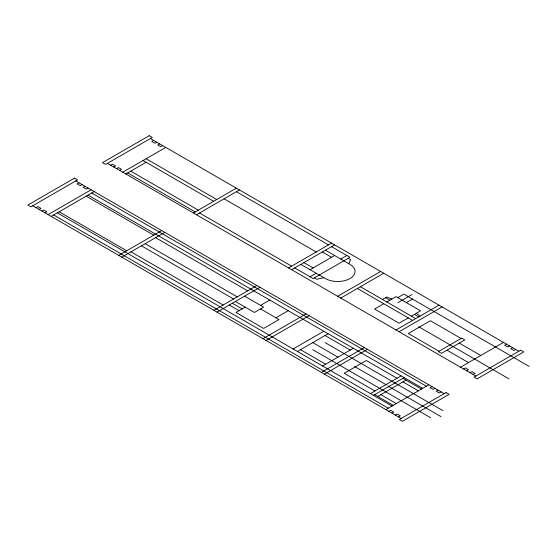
<?xml version="1.0" encoding="UTF-8"?>
<svg xmlns="http://www.w3.org/2000/svg" width="557" height="557" viewBox="0 0 557 557"><rect width="100%" height="100%" fill="white"/><g stroke="black" fill="none" stroke-linecap="round" stroke-linejoin="round"><path stroke-width="0.84" d="M348.745 263.677L350.666 259.736L348.209 258.316M36.017 207.636L37.855 206.57L40.926 208.346L39.087 209.411M78.997 182.821L77.151 183.88L80.222 185.655L82.067 184.59M110.683 165.227L112.521 164.169L115.591 165.937L113.753 167.003M153.662 140.413L151.824 141.478L154.895 143.253L156.733 142.188M41.97 211.075L43.815 210.01L46.885 211.785L45.04 212.851M84.956 186.261L83.111 187.326L86.147 189.074L87.985 188.008M116.636 168.667L118.481 167.608L121.551 169.377L119.706 170.442M159.622 143.852L157.777 144.917L160.813 146.665L162.651 145.607M48.111 214.619L91.097 189.805M122.777 172.217L165.763 147.396M51.181 216.395L94.168 191.58M125.847 173.986L146.115 162.289M118.725 255.391L161.711 230.57M193.39 212.983L236.377 188.169M121.795 257.16L164.781 232.346M196.461 214.758L239.447 189.944M213.902 310.34L256.881 285.525M288.568 267.931L331.554 243.117M216.972 312.108L259.952 287.294M291.638 269.706L334.625 244.892M245.212 307.144L236.001 312.463L263.635 328.414L278.987 319.551L260.565 308.919M310.061 269.706L334.625 255.524M260.565 305.368L269.776 300.056M310.061 276.794L316.202 273.25M340.759 259.068L346.9 255.524M275.917 317.782L288.199 310.688M263.022 338.698L306.009 313.883M337.688 296.296L380.675 271.475M266.093 340.473L309.079 315.659M340.759 298.065L383.745 273.25M293.114 348.981L323.812 331.255M382.513 299.485L386.816 296.999L391.815 299.081M297.41 351.46L328.115 333.734M383.745 303.739L374.534 309.058L399.097 323.234L408.309 317.922M386.816 301.964L396.027 296.651L420.584 310.827L411.372 316.146M397.747 297.64L403.888 294.096L529.15 366.415M397.865 302.674L411.992 294.521M406.345 302.604L412.486 299.06M322.587 365.998L353.291 348.271M321.361 372.375L364.341 347.561M396.027 329.974L439.007 305.159M324.432 374.151L367.411 349.336M399.097 331.742L442.077 306.928M370.405 393.604L401.11 375.878M373.475 395.379L404.18 377.653M377.778 396.438L406.018 380.132M385.834 409.604L428.813 384.783M460.5 367.195L503.479 342.381M388.904 411.372L390.742 410.307L393.813 412.083L391.975 413.148M431.884 386.558L430.046 387.623L433.116 389.392L434.954 388.333M463.57 368.971L465.408 367.905L468.479 369.674L466.641 370.739M506.55 344.149L504.712 345.215L507.782 346.99L509.62 345.925M438.025 390.102L436.18 391.167L439.25 392.936L441.095 391.877M395.352 415.097L397.19 414.032L400.26 415.807L398.422 416.866M512.691 347.7L510.853 348.759L513.916 350.534L515.761 349.469M470.017 372.689L471.856 371.623L474.926 373.399L473.088 374.464M323.868 277.678L316.815 279.28L314.357 277.859M150.411 138.54L518.832 351.244M236.377 191.712L328.484 244.892M331.554 246.66L349.97 257.299L313.131 278.57L294.709 267.931M325.413 250.204L349.97 264.387A17.364 10.026 0 0 1 349.97 278.57A17.364 10.026 0 0 1 325.413 278.57L300.85 264.387M322.343 251.98L331.554 257.299M224.095 198.8L316.202 251.98M461.112 338.482L430.408 320.755L408.309 333.518L439.007 351.244M146.115 158.745L216.729 199.51M385.583 297.71L389.886 300.195M414.443 314.371L418.746 316.856M143.045 160.513L213.658 201.286M459.267 343.091L480.761 355.498M360.414 286.723L415.675 318.625M357.343 288.491L412.605 320.4M418.746 326.778L509.007 378.892M303.92 262.612L313.131 267.931M446.993 350.179L468.479 362.586M130.763 171.152L198.306 210.149M199.531 212.983L291.638 266.162M127.692 172.921L195.235 211.918M107.431 163.354L475.852 376.059M75.745 180.941L444.166 393.646M91.71 192.994L426.356 386.203M88.027 195.124L422.672 388.333M402.948 378.363L421.447 389.037M86.182 196.182L153.725 235.179M155.57 237.665L247.677 290.838M325.044 335.509L350.221 350.04M397.023 378.238L366.318 360.511L344.212 373.274L374.917 391M402.948 381.907L418.377 390.812M244.607 296.157L263.635 307.144L254.424 312.463L235.395 301.476M325.044 342.597L442.94 410.662M145.133 243.688L237.233 296.867M354.649 366.541L385.966 384.622M312.762 342.597L337.939 357.134M387.672 385.848L441.095 416.692M141.443 245.818L233.55 298.991M232.325 303.245L242.142 308.919M312.762 349.692L430.658 417.757M229.254 305.02L239.071 310.688M380.849 394.669L396.271 403.574M131.006 251.841L223.113 305.02M300.481 349.692L325.657 364.222M59.167 211.785L126.711 250.782M374.708 394.669L393.2 405.35M57.322 212.851L391.975 406.053M53.639 214.974L388.292 408.184M32.766 205.756L401.186 418.46M416.378 313.257L419.971 316.146M74.52 178.108L27.85 205.046L30.92 206.821L77.59 179.876L74.52 178.108M149.185 135.699L102.516 162.644L105.586 164.412L152.256 137.475L149.185 135.699M461.725 338.127L438.394 351.599L441.464 353.368L464.796 339.895L461.725 338.127M446.011 392.588L399.341 419.525L402.412 421.301L449.074 394.356L446.011 392.588M520.677 350.179L474.007 377.124L477.077 378.892L523.747 351.954L520.677 350.179"/></g></svg>
